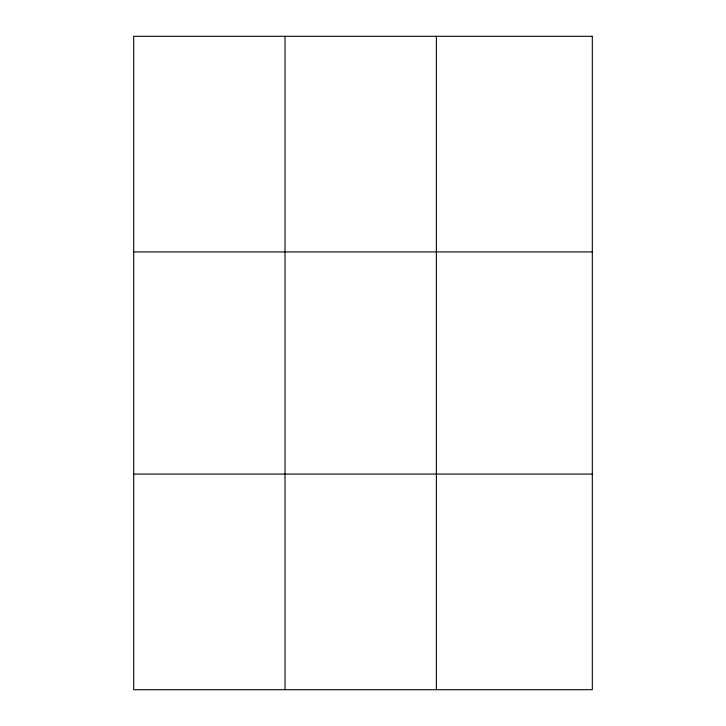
<?xml version="1.0" encoding="UTF-8"?>
<svg xmlns="http://www.w3.org/2000/svg" width="726" height="726" viewBox="0 0 726 726"><rect width="100%" height="100%" fill="white"/><g stroke="black" fill="none" stroke-linecap="round" stroke-linejoin="round"><path stroke-width="1.09" d="M285.028 36.3L285.028 689.7M436.38 36.3L436.38 689.7M133.684 251.922L592.316 251.922M133.684 474.078L592.316 474.078M592.316 36.3L592.316 689.7L133.684 689.7L133.684 36.3L592.316 36.3"/></g></svg>
